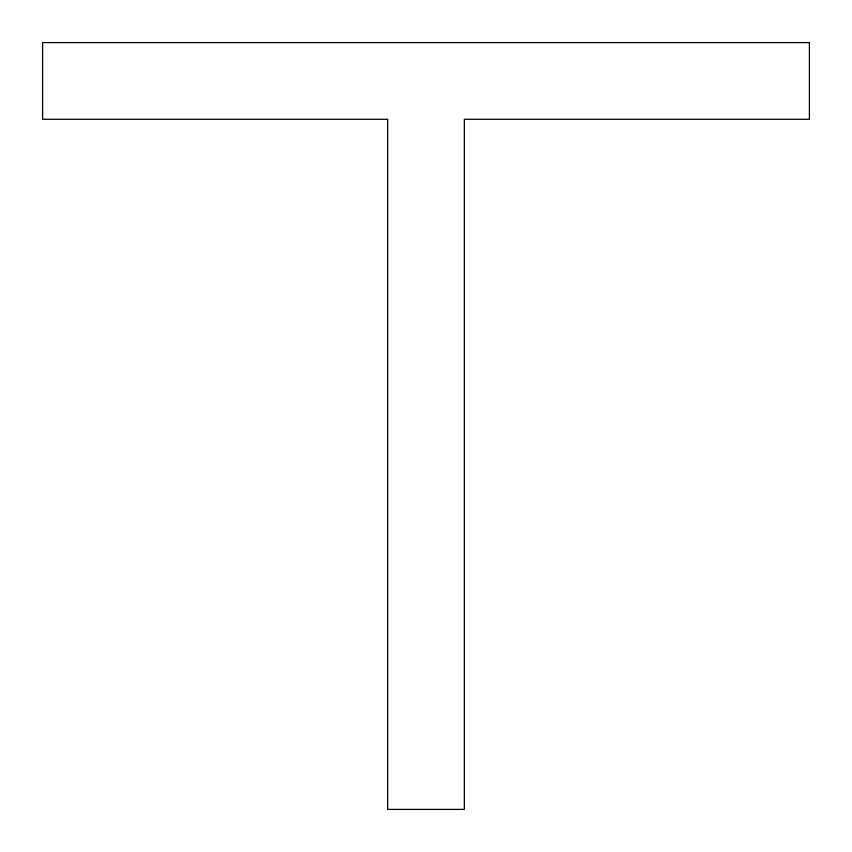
<?xml version="1.0" encoding="UTF-8"?>
<svg xmlns="http://www.w3.org/2000/svg" width="852" height="852" viewBox="0 0 852 852"><rect width="100%" height="100%" fill="white"/><g stroke="black" fill="none" stroke-linecap="round" stroke-linejoin="round"><path stroke-width="1.28" d="M809.4 42.6L42.6 42.6L42.6 119.28L387.66 119.28L387.66 809.4L464.34 809.4L464.34 119.28L809.4 119.28L809.4 42.6"/></g></svg>
